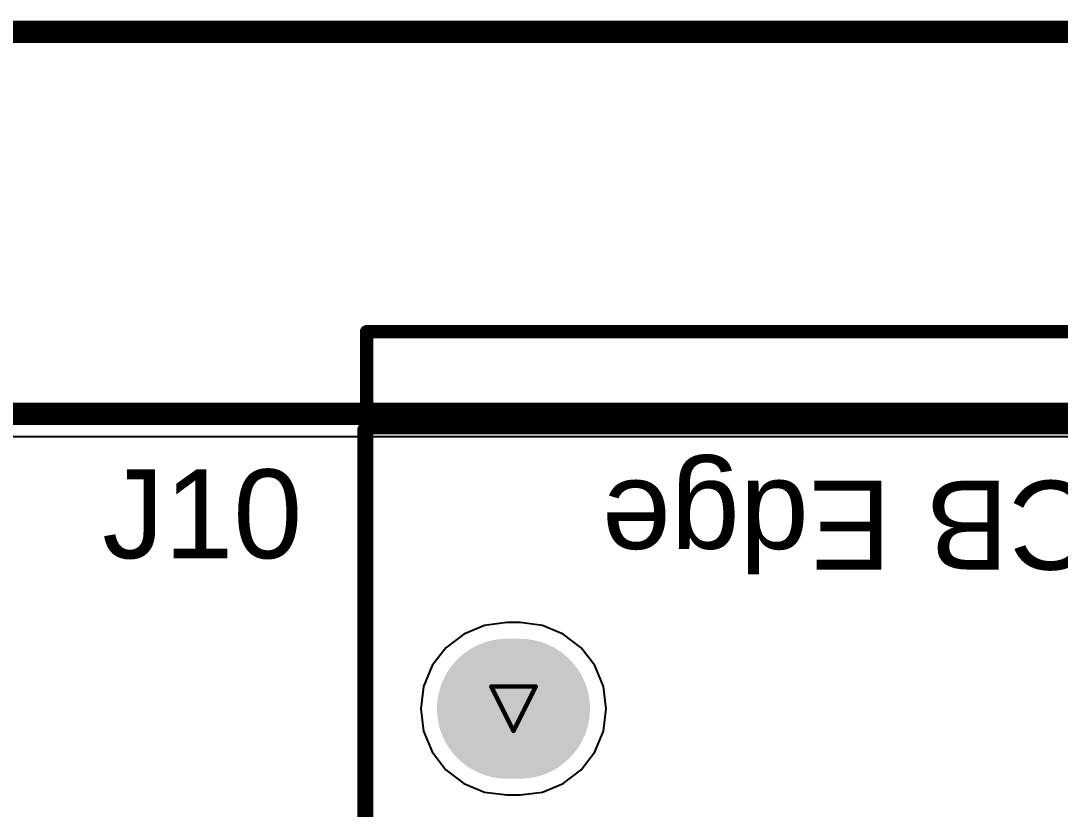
# Model space of a CAD drawing. Header units: inches. Extents: x -0.1 to 17.9, y -0.8 to 4.8.
# Drawn here: x 2.9364 to 3.4042, y 3.972 to 4.327 of the extents above; entities that cross this region are included whole.
import ezdxf

# ---------------------------------------------------------------- set-up
doc = ezdxf.new("R2010")
doc.units = ezdxf.units.IN
doc.header["$MEASUREMENT"] = 0
for name, color, linetype in [('Board Outline', 216, 'Continuous'), ('Bottom Layer 1', 5, 'Continuous'), ('Bottom Solder', 6, 'Continuous'), ('Dimension', 6, 'Continuous'), ('Drill Drawing', 1, 'Continuous'), ('GND+Signal', 16, 'Continuous'), ('Pad Holes', 156, 'Continuous'), ('PWR+Signal', 76, 'Continuous'), ('Route Tool Path', 56, 'Continuous'), ('Top 3D Body', 56, 'Continuous'), ('Top Layer 1', 1, 'Continuous'), ('Top Overlay', 2, 'Continuous'), ('Top Solder', 216, 'Continuous'), ('Top Value', 56, 'Continuous')]:
    doc.layers.add(name, color=color, linetype=linetype)
doc.styles.add('Arial', font='', dxfattribs={"height": 0.2})
doc.styles.get('Arial').set_extended_font_data('Arial')

# ---------------------------------------------------------------- blocks, each defined once
blk = doc.blocks.new('1053141310_199')
at = {"layer": 'Bottom Solder'}
h = blk.add_hatch(color=6, dxfattribs=at)
edge = h.paths.add_edge_path()
edge.add_arc((0.19685, -0.19055), 0.003, 0, 360)
at = {"layer": 'Pad Holes'}
h = blk.add_hatch(color=7, dxfattribs=at)
edge = h.paths.add_edge_path()
edge.add_arc((0.1939, -0.19055), 0.0315, 90, 270)
edge.add_line((0.1939, -0.22205), (0.1998, -0.22205))
edge.add_arc((0.1998, -0.19055), 0.0315, 270, 450)
edge.add_line((0.1998, -0.15906), (0.1939, -0.15906))
at = {"layer": 'Top Solder'}
h = blk.add_hatch(color=216, dxfattribs=at)
edge = h.paths.add_edge_path()
edge.add_arc((0.19685, -0.19055), 0.003, 0, 360)
at = {"layer": 'Top Overlay'}
for points in [[(0.26457, 0.20275, 0.005, 0.005, 0), (0.26457, -0.31654, 0.005, 0.005, 0)], [(0.26457, -0.31654, 0.005, 0.005, 0), (-0.26457, -0.31654, 0.005, 0.005, 0)]]:
    blk.add_lwpolyline(points, format="xyseb", dxfattribs=at)
blk.add_lwpolyline([(0.26332, -0.31654, 0.0025, 0.0025, 1), (0.26582, -0.31654, 0.0025, 0.0025, 1)], format="xyseb", close=True, dxfattribs=at)
blk.add_lwpolyline([(0.26332, -0.31654, 0.0025, 0.0025, 1), (0.26582, -0.31654, 0.0025, 0.0025, 1)], format="xyseb", close=True, dxfattribs=at)
at = {"layer": 'Top Overlay', "style": 'Arial'}
blk.add_text('PCB Edge', height=0.04, dxfattribs=at).set_placement((-0.10375, -0.29321))

msp = doc.modelspace()

# ---------------------------------------------------------------- hatches: boundary and pattern name
at = {"layer": 'Pad Holes'}
h = msp.add_hatch(color=7, dxfattribs=at)
edge = h.paths.add_edge_path()
edge.add_arc((3.092, 4.187), 0.0015, 0, 360)
h = msp.add_hatch(color=7, dxfattribs=at)
edge = h.paths.add_edge_path()
edge.add_arc((3.092, 4.187), 0.0015, 0, 360)
at = {"layer": 'Top 3D Body'}
h = msp.add_hatch(color=56, dxfattribs=at)
edge = h.paths.add_edge_path()
edge.add_arc((3.092, 4.187), 0.0015, 0, 360)
h = msp.add_hatch(color=56, dxfattribs=at)
edge = h.paths.add_edge_path()
edge.add_arc((3.092, 4.187), 0.0015, 0, 360)

# ---------------------------------------------------------------- linework, layer by layer
at = {"layer": 'Board Outline'}
msp.add_lwpolyline([(0, 4.15, 0.01, 0.01, 0), (3.85, 4.15, 0.01, 0.01, 0)], format="xyseb", dxfattribs=at)
at = {"layer": 'Bottom Layer 1'}
for p, q in [((2.26495, 4.1398), (3.8398, 4.1398)), ((3.1552, 4.05608), (3.14515, 4.05476)), ((3.1611, 4.05608), (3.1552, 4.05608)), ((3.17115, 4.05476), (3.1611, 4.05608)), ((3.14515, 4.05476), (3.13578, 4.05088)), ((3.18052, 4.05088), (3.17115, 4.05476)), ((3.13578, 4.05088), (3.12774, 4.04471)), ((3.18856, 4.04471), (3.18052, 4.05088)), ((3.12774, 4.04471), (3.12157, 4.03667)), ((3.19473, 4.03667), (3.18856, 4.04471)), ((3.12157, 4.03667), (3.11769, 4.02731)), ((3.19861, 4.02731), (3.19473, 4.03667)), ((3.11769, 4.02731), (3.11637, 4.01726)), ((3.19993, 4.01726), (3.19861, 4.02731)), ((3.11637, 4.01726), (3.11769, 4.00721)), ((3.19861, 4.00721), (3.19993, 4.01726)), ((3.11769, 4.00721), (3.12157, 3.99784)), ((3.19473, 3.99784), (3.19861, 4.00721)), ((3.12157, 3.99784), (3.12774, 3.9898)), ((3.18856, 3.9898), (3.19473, 3.99784)), ((3.12774, 3.9898), (3.13578, 3.98363)), ((3.18052, 3.98363), (3.18856, 3.9898)), ((3.13578, 3.98363), (3.14515, 3.97975)), ((3.17115, 3.97975), (3.18052, 3.98363)), ((3.14515, 3.97975), (3.1552, 3.97843)), ((3.1552, 3.97843), (3.1611, 3.97843)), ((3.1611, 3.97843), (3.17115, 3.97975))]:
    msp.add_line(p, q, dxfattribs=at)
at = {"layer": 'Dimension'}
msp.add_lwpolyline([(2.19491, 4.322, 0.01, 0.01, 0), (3.85, 4.322, 0.01, 0.01, 0)], format="xyseb", dxfattribs=at)
at = {"layer": 'Drill Drawing'}
for points in [[(3.14815, 4.02726, 0.002, 0.002, 0), (3.16815, 4.02726, 0.002, 0.002, 0)], [(3.14815, 4.02726, 0.002, 0.002, 0), (3.15815, 4.00726, 0.002, 0.002, 0)], [(3.15815, 4.00726, 0.002, 0.002, 0), (3.16815, 4.02726, 0.002, 0.002, 0)]]:
    msp.add_lwpolyline(points, format="xyseb", dxfattribs=at)
for points in [[(3.14765, 4.02726, 0.001, 0.001, 1), (3.14865, 4.02726, 0.001, 0.001, 1)], [(3.14765, 4.02726, 0.001, 0.001, 1), (3.14865, 4.02726, 0.001, 0.001, 1)], [(3.16765, 4.02726, 0.001, 0.001, 1), (3.16865, 4.02726, 0.001, 0.001, 1)], [(3.16765, 4.02726, 0.001, 0.001, 1), (3.16865, 4.02726, 0.001, 0.001, 1)], [(3.15765, 4.00726, 0.001, 0.001, 1), (3.15865, 4.00726, 0.001, 0.001, 1)], [(3.15765, 4.00726, 0.001, 0.001, 1), (3.15865, 4.00726, 0.001, 0.001, 1)]]:
    msp.add_lwpolyline(points, format="xyseb", close=True, dxfattribs=at)
at = {"layer": 'GND+Signal'}
for p, q in [((0.0102, 4.1398), (3.8398, 4.1398)), ((3.1552, 4.05608), (3.14515, 4.05476)), ((3.1611, 4.05608), (3.1552, 4.05608)), ((3.17115, 4.05476), (3.1611, 4.05608)), ((3.14515, 4.05476), (3.13578, 4.05088)), ((3.18052, 4.05088), (3.17115, 4.05476)), ((3.13578, 4.05088), (3.12774, 4.04471)), ((3.18856, 4.04471), (3.18052, 4.05088)), ((3.12774, 4.04471), (3.12157, 4.03667)), ((3.19473, 4.03667), (3.18856, 4.04471)), ((3.12157, 4.03667), (3.11769, 4.02731)), ((3.19861, 4.02731), (3.19473, 4.03667)), ((3.11769, 4.02731), (3.11637, 4.01726)), ((3.19993, 4.01726), (3.19861, 4.02731)), ((3.11637, 4.01726), (3.11769, 4.00721)), ((3.19861, 4.00721), (3.19993, 4.01726)), ((3.11769, 4.00721), (3.12157, 3.99784)), ((3.19473, 3.99784), (3.19861, 4.00721)), ((3.12157, 3.99784), (3.12774, 3.9898)), ((3.18856, 3.9898), (3.19473, 3.99784)), ((3.12774, 3.9898), (3.13578, 3.98363)), ((3.18052, 3.98363), (3.18856, 3.9898)), ((3.13578, 3.98363), (3.14515, 3.97975)), ((3.17115, 3.97975), (3.18052, 3.98363)), ((3.14515, 3.97975), (3.1552, 3.97843)), ((3.1552, 3.97843), (3.1611, 3.97843)), ((3.1611, 3.97843), (3.17115, 3.97975))]:
    msp.add_line(p, q, dxfattribs=at)
at = {"layer": 'PWR+Signal'}
for p, q in [((0.0102, 4.1398), (3.8398, 4.1398)), ((3.1552, 4.05608), (3.14515, 4.05476)), ((3.1611, 4.05608), (3.1552, 4.05608)), ((3.17115, 4.05476), (3.1611, 4.05608)), ((3.14515, 4.05476), (3.13578, 4.05088)), ((3.18052, 4.05088), (3.17115, 4.05476)), ((3.13578, 4.05088), (3.12774, 4.04471)), ((3.18856, 4.04471), (3.18052, 4.05088)), ((3.12774, 4.04471), (3.12157, 4.03667)), ((3.19473, 4.03667), (3.18856, 4.04471)), ((3.12157, 4.03667), (3.11769, 4.02731)), ((3.19861, 4.02731), (3.19473, 4.03667)), ((3.11769, 4.02731), (3.11637, 4.01726)), ((3.19993, 4.01726), (3.19861, 4.02731)), ((3.11637, 4.01726), (3.11769, 4.00721)), ((3.19861, 4.00721), (3.19993, 4.01726)), ((3.11769, 4.00721), (3.12157, 3.99784)), ((3.19473, 3.99784), (3.19861, 4.00721)), ((3.12157, 3.99784), (3.12774, 3.9898)), ((3.18856, 3.9898), (3.19473, 3.99784)), ((3.12774, 3.9898), (3.13578, 3.98363)), ((3.18052, 3.98363), (3.18856, 3.9898)), ((3.13578, 3.98363), (3.14515, 3.97975)), ((3.17115, 3.97975), (3.18052, 3.98363)), ((3.14515, 3.97975), (3.1552, 3.97843)), ((3.1552, 3.97843), (3.1611, 3.97843)), ((3.1611, 3.97843), (3.17115, 3.97975))]:
    msp.add_line(p, q, dxfattribs=at)
at = {"layer": 'Route Tool Path'}
msp.add_lwpolyline([(0, 4.15, 0.0005, 0.0005, 0), (3.85, 4.15, 0.0005, 0.0005, 0)], format="xyseb", dxfattribs=at)
at = {"layer": 'Top 3D Body'}
for points in [[(3.092, 4.187, 0.006, 0.006, 0), (3.621, 4.187, 0.006, 0.006, 0)], [(3.092, 3.668, 0.006, 0.006, 0), (3.092, 4.187, 0.006, 0.006, 0)]]:
    msp.add_lwpolyline(points, format="xyseb", dxfattribs=at)
msp.add_lwpolyline([(3.0905, 4.187, 0.003, 0.003, 1), (3.0935, 4.187, 0.003, 0.003, 1)], format="xyseb", close=True, dxfattribs=at)
msp.add_lwpolyline([(3.0905, 4.187, 0.003, 0.003, 1), (3.0935, 4.187, 0.003, 0.003, 1)], format="xyseb", close=True, dxfattribs=at)
at = {"layer": 'Top Layer 1'}
for p, q in [((2.8824, 4.1398), (3.8398, 4.1398)), ((3.1552, 4.05608), (3.14515, 4.05476)), ((3.1611, 4.05608), (3.1552, 4.05608)), ((3.17115, 4.05476), (3.1611, 4.05608)), ((3.14515, 4.05476), (3.13578, 4.05088)), ((3.18052, 4.05088), (3.17115, 4.05476)), ((3.13578, 4.05088), (3.12774, 4.04471)), ((3.18856, 4.04471), (3.18052, 4.05088)), ((3.12774, 4.04471), (3.12157, 4.03667)), ((3.19473, 4.03667), (3.18856, 4.04471)), ((3.12157, 4.03667), (3.11769, 4.02731)), ((3.19861, 4.02731), (3.19473, 4.03667)), ((3.11769, 4.02731), (3.11637, 4.01726)), ((3.19993, 4.01726), (3.19861, 4.02731)), ((3.11637, 4.01726), (3.11769, 4.00721)), ((3.19861, 4.00721), (3.19993, 4.01726)), ((3.11769, 4.00721), (3.12157, 3.99784)), ((3.19473, 3.99784), (3.19861, 4.00721)), ((3.12157, 3.99784), (3.12774, 3.9898)), ((3.18856, 3.9898), (3.19473, 3.99784)), ((3.12774, 3.9898), (3.13578, 3.98363)), ((3.18052, 3.98363), (3.18856, 3.9898)), ((3.13578, 3.98363), (3.14515, 3.97975)), ((3.17115, 3.97975), (3.18052, 3.98363)), ((3.14515, 3.97975), (3.1552, 3.97843)), ((3.1552, 3.97843), (3.1611, 3.97843)), ((3.1611, 3.97843), (3.17115, 3.97975))]:
    msp.add_line(p, q, dxfattribs=at)
at = {"layer": 'Top Value'}
msp.add_lwpolyline([(0, 4.15, 0.0005, 0.0005, 0), (3.85, 4.15, 0.0005, 0.0005, 0)], format="xyseb", dxfattribs=at)

# ---------------------------------------------------------------- block references
at = {"rotation": 180}
msp.add_blockref('1053141310_199', (3.355, 3.82671), dxfattribs=at)

# ---------------------------------------------------------------- texts
at = {"layer": 'Top Overlay', "style": 'Arial'}
msp.add_text('J10', height=0.04, dxfattribs=at).set_placement((2.97302, 4.08501))

doc.saveas('drawing.dxf')
